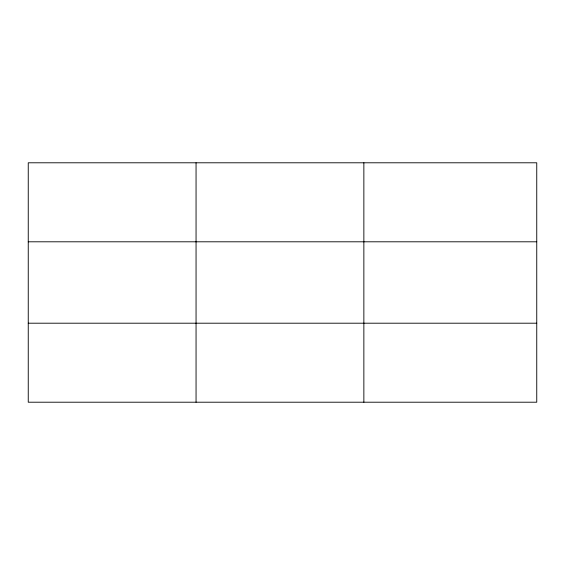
<?xml version="1.0" encoding="UTF-8"?>
<svg xmlns="http://www.w3.org/2000/svg" width="565" height="565" viewBox="0 0 565 565"><rect width="100%" height="100%" fill="white"/><g stroke="black" fill="none" stroke-linecap="round" stroke-linejoin="round"><path stroke-width="0.85" d="M196.055 402.209L196.055 162.791M363.86 402.209L363.86 162.791M536.75 241.799L536.75 162.791L28.25 162.791L28.25 402.209L536.75 402.209L536.75 241.799L28.25 241.799M28.25 323.201L536.75 323.201"/></g></svg>
